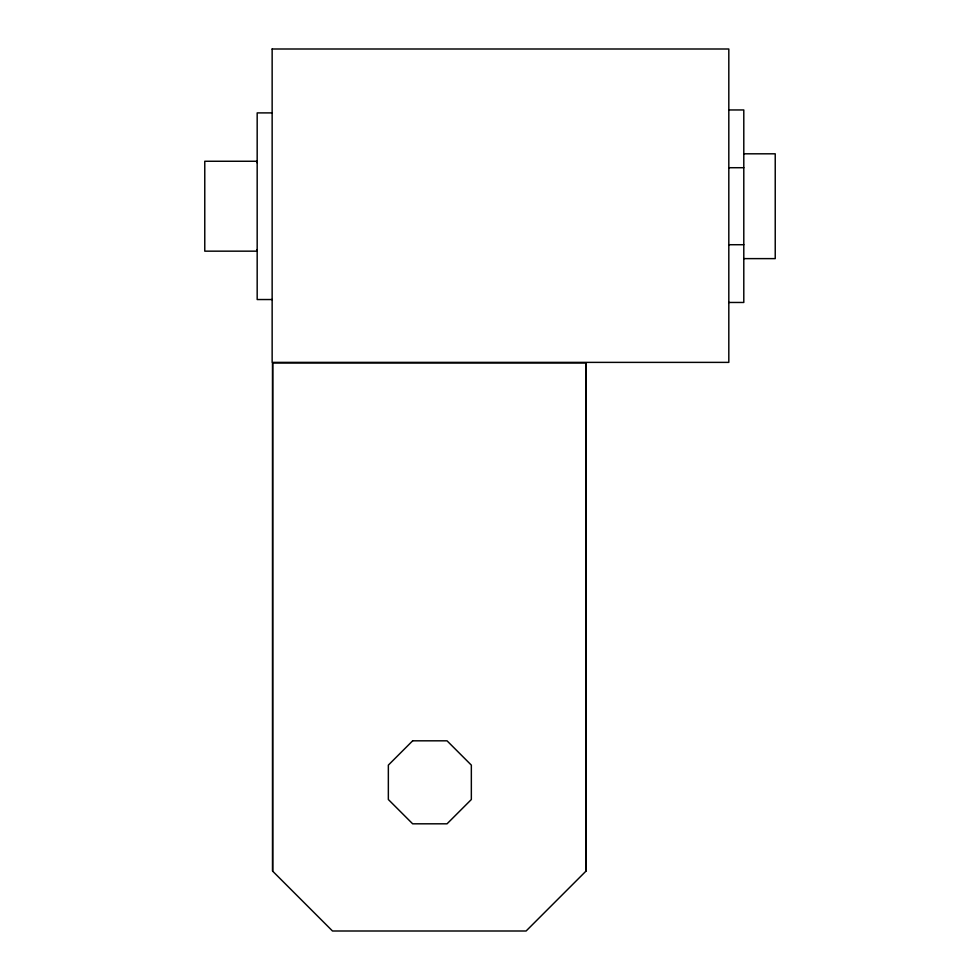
<?xml version="1.0" encoding="UTF-8"?>
<svg xmlns="http://www.w3.org/2000/svg" width="980" height="980" viewBox="0 0 980 980"><rect width="100%" height="100%" fill="white"/><g stroke="black" fill="none" stroke-linecap="round" stroke-linejoin="round"><path stroke-width="1.47" d="M272.612 871.11L272.612 362.955L585.991 362.955L585.991 871.11L526.101 931L332.502 931L272.612 871.11L272.612 362.955M728.814 109.956L743.795 109.956L743.795 302.465L728.814 302.465M272.146 112.896L257.177 112.896L257.177 299.537L272.146 299.537M743.795 153.811L775.229 153.811L775.229 258.622L743.795 258.622M728.814 167.715L743.795 167.715M728.814 244.718L743.795 244.718M585.991 362.955L585.991 871.11M257.177 162.79L257.177 161.259L204.771 161.259L204.771 251.162L257.177 251.162L257.177 249.631M272.146 49L272.146 362.38L728.814 362.38L728.814 49L272.146 49M412.654 740.819L388.349 765.123L388.349 799.509L412.654 823.813L447.039 823.813L471.343 799.509L471.343 765.123L447.039 740.819L412.654 740.819"/></g></svg>
